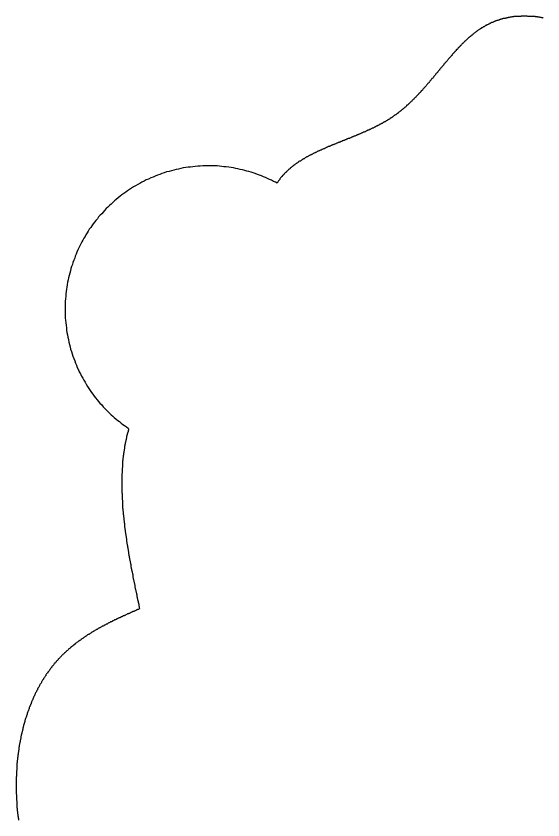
# Model space of a CAD drawing. Header units: millimetres. Extents: x 289 to 9778, y -894 to 6380.
# Drawn here: x 7088.65 to 7107, y 435.43 to 463.44 of the extents above; entities that cross this region are included whole.
import ezdxf

# ---------------------------------------------------------------- set-up
doc = ezdxf.new("R2010")
doc.units = ezdxf.units.MM

msp = doc.modelspace()

# ---------------------------------------------------------------- linework, layer by layer
msp.add_polyline3d([(7107, 463.368, 0), (7106.99, 463.378, 0), (7106.97, 463.378, 0), (7106.96, 463.378, 0), (7106.94, 463.388, 0), (7106.93, 463.388, 0), (7106.91, 463.388, 0), (7106.9, 463.388, 0), (7106.88, 463.398, 0), (7106.87, 463.398, 0), (7106.85, 463.398, 0), (7106.84, 463.398, 0), (7106.82, 463.398, 0), (7106.81, 463.408, 0), (7106.79, 463.408, 0), (7106.77, 463.408, 0), (7106.76, 463.408, 0), (7106.74, 463.408, 0), (7106.73, 463.418, 0), (7106.71, 463.418, 0), (7106.7, 463.418, 0), (7106.68, 463.418, 0), (7106.67, 463.418, 0), (7106.65, 463.418, 0), (7106.64, 463.418, 0), (7106.62, 463.428, 0), (7106.61, 463.428, 0), (7106.59, 463.428, 0), (7106.58, 463.428, 0), (7106.56, 463.428, 0), (7106.55, 463.428, 0), (7106.53, 463.428, 0), (7106.52, 463.428, 0), (7106.5, 463.428, 0), (7106.48, 463.428, 0), (7106.47, 463.428, 0), (7106.45, 463.438, 0), (7106.44, 463.438, 0), (7106.42, 463.438, 0), (7106.41, 463.438, 0), (7106.39, 463.438, 0), (7106.38, 463.438, 0), (7106.36, 463.438, 0), (7106.35, 463.438, 0), (7106.33, 463.438, 0), (7106.32, 463.438, 0), (7106.3, 463.438, 0), (7106.29, 463.438, 0), (7106.27, 463.438, 0), (7106.26, 463.438, 0), (7106.24, 463.438, 0), (7106.23, 463.428, 0), (7106.21, 463.428, 0), (7106.2, 463.428, 0), (7106.18, 463.428, 0), (7106.16, 463.428, 0), (7106.15, 463.428, 0), (7106.13, 463.428, 0), (7106.12, 463.428, 0), (7106.1, 463.428, 0), (7106.09, 463.428, 0), (7106.07, 463.428, 0), (7106.06, 463.418, 0), (7106.04, 463.418, 0), (7106.03, 463.418, 0), (7106.01, 463.418, 0), (7106, 463.418, 0), (7105.98, 463.418, 0), (7105.97, 463.408, 0), (7105.95, 463.408, 0), (7105.94, 463.408, 0), (7105.92, 463.408, 0), (7105.91, 463.408, 0), (7105.89, 463.398, 0), (7105.88, 463.398, 0), (7105.86, 463.398, 0), (7105.85, 463.398, 0), (7105.83, 463.388, 0), (7105.82, 463.388, 0), (7105.8, 463.388, 0), (7105.79, 463.388, 0), (7105.77, 463.378, 0), (7105.76, 463.378, 0), (7105.74, 463.378, 0), (7105.73, 463.368, 0), (7105.71, 463.368, 0), (7105.7, 463.368, 0), (7105.68, 463.358, 0), (7105.67, 463.358, 0), (7105.65, 463.358, 0), (7105.64, 463.348, 0), (7105.62, 463.348, 0), (7105.61, 463.348, 0), (7105.59, 463.338, 0), (7105.58, 463.338, 0), (7105.56, 463.328, 0), (7105.55, 463.328, 0), (7105.53, 463.328, 0), (7105.52, 463.318, 0), (7105.5, 463.318, 0), (7105.49, 463.308, 0), (7105.47, 463.308, 0), (7105.46, 463.298, 0), (7105.45, 463.298, 0), (7105.43, 463.288, 0), (7105.42, 463.288, 0), (7105.4, 463.278, 0), (7105.39, 463.278, 0), (7105.37, 463.268, 0), (7105.36, 463.268, 0), (7105.34, 463.258, 0), (7105.33, 463.258, 0), (7105.31, 463.248, 0), (7105.3, 463.248, 0), (7105.29, 463.238, 0), (7105.27, 463.228, 0), (7105.26, 463.228, 0), (7105.24, 463.218, 0), (7105.23, 463.218, 0), (7105.21, 463.208, 0), (7105.2, 463.198, 0), (7105.18, 463.198, 0), (7105.17, 463.188, 0), (7105.16, 463.178, 0), (7105.14, 463.178, 0), (7105.13, 463.168, 0), (7105.11, 463.158, 0), (7105.1, 463.158, 0), (7105.09, 463.148, 0), (7105.07, 463.138, 0), (7105.06, 463.138, 0), (7105.04, 463.128, 0), (7105.03, 463.118, 0), (7105.02, 463.108, 0), (7105, 463.108, 0), (7104.99, 463.098, 0), (7104.97, 463.088, 0), (7104.96, 463.078, 0), (7104.95, 463.068, 0), (7104.93, 463.068, 0), (7104.92, 463.058, 0), (7104.91, 463.048, 0), (7104.89, 463.038, 0), (7104.88, 463.028, 0), (7104.86, 463.028, 0), (7104.85, 463.018, 0), (7104.84, 463.008, 0), (7104.82, 462.998, 0), (7104.81, 462.988, 0), (7104.8, 462.978, 0), (7104.78, 462.968, 0), (7104.77, 462.958, 0), (7104.76, 462.958, 0), (7104.74, 462.948, 0), (7104.73, 462.938, 0), (7104.72, 462.928, 0), (7104.71, 462.918, 0), (7104.69, 462.908, 0), (7104.68, 462.898, 0), (7104.67, 462.888, 0), (7104.65, 462.878, 0), (7104.64, 462.868, 0), (7104.63, 462.858, 0), (7104.62, 462.848, 0), (7104.6, 462.838, 0), (7104.59, 462.828, 0), (7104.58, 462.818, 0), (7104.56, 462.808, 0), (7104.55, 462.798, 0), (7104.54, 462.788, 0), (7104.53, 462.778, 0), (7104.52, 462.768, 0), (7104.5, 462.758, 0), (7104.49, 462.748, 0), (7104.48, 462.738, 0), (7104.47, 462.728, 0), (7104.45, 462.718, 0), (7104.44, 462.708, 0), (7104.43, 462.698, 0), (7104.42, 462.688, 0), (7104.41, 462.678, 0), (7104.39, 462.668, 0), (7104.38, 462.658, 0), (7104.37, 462.648, 0), (7104.36, 462.628, 0), (7104.35, 462.618, 0), (7104.34, 462.608, 0), (7104.32, 462.598, 0), (7104.31, 462.588, 0), (7104.3, 462.578, 0), (7104.29, 462.568, 0), (7104.28, 462.558, 0), (7104.27, 462.548, 0), (7104.25, 462.538, 0), (7104.24, 462.518, 0), (7104.23, 462.508, 0), (7104.22, 462.498, 0), (7104.21, 462.488, 0), (7104.2, 462.478, 0), (7104.18, 462.468, 0), (7104.17, 462.458, 0), (7104.16, 462.438, 0), (7104.15, 462.428, 0), (7104.14, 462.418, 0), (7104.13, 462.408, 0), (7104.12, 462.398, 0), (7104.11, 462.388, 0), (7104.09, 462.368, 0), (7104.08, 462.358, 0), (7104.07, 462.348, 0), (7104.06, 462.338, 0), (7104.05, 462.328, 0), (7104.04, 462.318, 0), (7104.03, 462.298, 0), (7104.02, 462.288, 0), (7104.01, 462.278, 0), (7103.99, 462.268, 0), (7103.98, 462.258, 0), (7103.97, 462.238, 0), (7103.96, 462.228, 0), (7103.95, 462.218, 0), (7103.94, 462.208, 0), (7103.93, 462.198, 0), (7103.92, 462.178, 0), (7103.91, 462.168, 0), (7103.9, 462.158, 0), (7103.88, 462.148, 0), (7103.87, 462.128, 0), (7103.86, 462.118, 0), (7103.85, 462.108, 0), (7103.84, 462.098, 0), (7103.83, 462.078, 0), (7103.82, 462.068, 0), (7103.81, 462.058, 0), (7103.8, 462.048, 0), (7103.79, 462.028, 0), (7103.78, 462.018, 0), (7103.77, 462.008, 0), (7103.75, 461.998, 0), (7103.74, 461.978, 0), (7103.73, 461.968, 0), (7103.72, 461.958, 0), (7103.71, 461.948, 0), (7103.7, 461.928, 0), (7103.69, 461.918, 0), (7103.68, 461.908, 0), (7103.67, 461.898, 0), (7103.66, 461.878, 0), (7103.65, 461.868, 0), (7103.64, 461.858, 0), (7103.63, 461.848, 0), (7103.61, 461.828, 0), (7103.6, 461.818, 0), (7103.59, 461.808, 0), (7103.58, 461.798, 0), (7103.57, 461.778, 0), (7103.56, 461.768, 0), (7103.55, 461.758, 0), (7103.54, 461.738, 0), (7103.53, 461.728, 0), (7103.52, 461.718, 0), (7103.51, 461.708, 0), (7103.5, 461.688, 0), (7103.49, 461.678, 0), (7103.48, 461.668, 0), (7103.47, 461.648, 0), (7103.45, 461.638, 0), (7103.44, 461.628, 0), (7103.43, 461.618, 0), (7103.42, 461.598, 0), (7103.41, 461.588, 0), (7103.4, 461.578, 0), (7103.39, 461.558, 0), (7103.38, 461.548, 0), (7103.37, 461.538, 0), (7103.36, 461.528, 0), (7103.35, 461.508, 0), (7103.34, 461.498, 0), (7103.33, 461.488, 0), (7103.32, 461.468, 0), (7103.31, 461.458, 0), (7103.29, 461.448, 0), (7103.28, 461.438, 0), (7103.27, 461.418, 0), (7103.26, 461.408, 0), (7103.25, 461.398, 0), (7103.24, 461.378, 0), (7103.23, 461.368, 0), (7103.22, 461.358, 0), (7103.21, 461.348, 0), (7103.2, 461.328, 0), (7103.19, 461.318, 0), (7103.18, 461.308, 0), (7103.17, 461.288, 0), (7103.16, 461.278, 0), (7103.14, 461.268, 0), (7103.13, 461.258, 0), (7103.12, 461.238, 0), (7103.11, 461.228, 0), (7103.1, 461.218, 0), (7103.09, 461.198, 0), (7103.08, 461.188, 0), (7103.07, 461.178, 0), (7103.06, 461.168, 0), (7103.05, 461.148, 0), (7103.04, 461.138, 0), (7103.03, 461.128, 0), (7103.02, 461.108, 0), (7103, 461.098, 0), (7102.99, 461.088, 0), (7102.98, 461.078, 0), (7102.97, 461.058, 0), (7102.96, 461.048, 0), (7102.95, 461.038, 0), (7102.94, 461.028, 0), (7102.93, 461.008, 0), (7102.92, 460.998, 0), (7102.91, 460.988, 0), (7102.89, 460.978, 0), (7102.88, 460.958, 0), (7102.87, 460.948, 0), (7102.86, 460.938, 0), (7102.85, 460.928, 0), (7102.84, 460.908, 0), (7102.83, 460.898, 0), (7102.82, 460.888, 0), (7102.81, 460.878, 0), (7102.8, 460.858, 0), (7102.78, 460.848, 0), (7102.77, 460.838, 0), (7102.76, 460.828, 0), (7102.75, 460.808, 0), (7102.74, 460.798, 0), (7102.73, 460.788, 0), (7102.72, 460.778, 0), (7102.71, 460.768, 0), (7102.69, 460.748, 0), (7102.68, 460.738, 0), (7102.67, 460.728, 0), (7102.66, 460.718, 0), (7102.65, 460.708, 0), (7102.64, 460.688, 0), (7102.63, 460.678, 0), (7102.62, 460.668, 0), (7102.6, 460.658, 0), (7102.59, 460.648, 0), (7102.58, 460.628, 0), (7102.57, 460.618, 0), (7102.56, 460.608, 0), (7102.55, 460.598, 0), (7102.53, 460.588, 0), (7102.52, 460.578, 0), (7102.51, 460.558, 0), (7102.5, 460.548, 0), (7102.49, 460.538, 0), (7102.48, 460.528, 0), (7102.47, 460.518, 0), (7102.45, 460.508, 0), (7102.44, 460.488, 0), (7102.43, 460.478, 0), (7102.42, 460.468, 0), (7102.41, 460.458, 0), (7102.4, 460.448, 0), (7102.38, 460.438, 0), (7102.37, 460.428, 0), (7102.36, 460.418, 0), (7102.35, 460.398, 0), (7102.34, 460.388, 0), (7102.32, 460.378, 0), (7102.31, 460.368, 0), (7102.3, 460.358, 0), (7102.29, 460.348, 0), (7102.28, 460.338, 0), (7102.26, 460.328, 0), (7102.25, 460.318, 0), (7102.24, 460.308, 0), (7102.23, 460.288, 0), (7102.22, 460.278, 0), (7102.2, 460.268, 0), (7102.19, 460.258, 0), (7102.18, 460.248, 0), (7102.17, 460.238, 0), (7102.16, 460.228, 0), (7102.14, 460.218, 0), (7102.13, 460.208, 0), (7102.12, 460.198, 0), (7102.11, 460.188, 0), (7102.1, 460.178, 0), (7102.08, 460.168, 0), (7102.07, 460.158, 0), (7102.06, 460.148, 0), (7102.05, 460.138, 0), (7102.03, 460.128, 0), (7102.02, 460.118, 0), (7102.01, 460.108, 0), (7102, 460.098, 0), (7101.98, 460.088, 0), (7101.97, 460.078, 0), (7101.96, 460.068, 0), (7101.95, 460.058, 0), (7101.93, 460.048, 0), (7101.92, 460.038, 0), (7101.91, 460.028, 0), (7101.9, 460.018, 0), (7101.88, 460.008, 0), (7101.87, 459.998, 0), (7101.86, 459.998, 0), (7101.84, 459.988, 0), (7101.83, 459.978, 0), (7101.82, 459.968, 0), (7101.81, 459.958, 0), (7101.79, 459.948, 0), (7101.78, 459.938, 0), (7101.77, 459.928, 0), (7101.75, 459.918, 0), (7101.74, 459.908, 0), (7101.73, 459.898, 0), (7101.71, 459.898, 0), (7101.7, 459.888, 0), (7101.69, 459.878, 0), (7101.67, 459.868, 0), (7101.66, 459.858, 0), (7101.65, 459.848, 0), (7101.63, 459.838, 0), (7101.62, 459.838, 0), (7101.61, 459.828, 0), (7101.59, 459.818, 0), (7101.58, 459.808, 0), (7101.57, 459.798, 0), (7101.55, 459.788, 0), (7101.54, 459.788, 0), (7101.52, 459.778, 0), (7101.51, 459.768, 0), (7101.5, 459.758, 0), (7101.48, 459.748, 0), (7101.47, 459.738, 0), (7101.45, 459.738, 0), (7101.44, 459.728, 0), (7101.42, 459.718, 0), (7101.41, 459.708, 0), (7101.4, 459.698, 0), (7101.38, 459.698, 0), (7101.37, 459.688, 0), (7101.35, 459.678, 0), (7101.34, 459.668, 0), (7101.32, 459.658, 0), (7101.31, 459.658, 0), (7101.29, 459.648, 0), (7101.28, 459.638, 0), (7101.26, 459.628, 0), (7101.25, 459.628, 0), (7101.24, 459.618, 0), (7101.22, 459.608, 0), (7101.21, 459.598, 0), (7101.19, 459.598, 0), (7101.18, 459.588, 0), (7101.16, 459.578, 0), (7101.15, 459.568, 0), (7101.13, 459.568, 0), (7101.12, 459.558, 0), (7101.1, 459.548, 0), (7101.08, 459.538, 0), (7101.07, 459.538, 0), (7101.05, 459.528, 0), (7101.04, 459.518, 0), (7101.02, 459.508, 0), (7101.01, 459.508, 0), (7100.99, 459.498, 0), (7100.98, 459.488, 0), (7100.96, 459.488, 0), (7100.95, 459.478, 0), (7100.93, 459.468, 0), (7100.92, 459.458, 0), (7100.9, 459.458, 0), (7100.88, 459.448, 0), (7100.87, 459.438, 0), (7100.85, 459.438, 0), (7100.84, 459.428, 0), (7100.82, 459.418, 0), (7100.81, 459.408, 0), (7100.79, 459.408, 0), (7100.77, 459.398, 0), (7100.76, 459.388, 0), (7100.74, 459.388, 0), (7100.73, 459.378, 0), (7100.71, 459.368, 0), (7100.69, 459.368, 0), (7100.68, 459.358, 0), (7100.66, 459.348, 0), (7100.65, 459.348, 0), (7100.63, 459.338, 0), (7100.61, 459.328, 0), (7100.6, 459.318, 0), (7100.58, 459.318, 0), (7100.57, 459.308, 0), (7100.55, 459.298, 0), (7100.53, 459.298, 0), (7100.52, 459.288, 0), (7100.5, 459.278, 0), (7100.49, 459.278, 0), (7100.47, 459.268, 0), (7100.45, 459.258, 0), (7100.44, 459.258, 0), (7100.42, 459.248, 0), (7100.4, 459.238, 0), (7100.39, 459.238, 0), (7100.37, 459.228, 0), (7100.36, 459.218, 0), (7100.34, 459.218, 0), (7100.32, 459.208, 0), (7100.31, 459.198, 0), (7100.29, 459.198, 0), (7100.27, 459.188, 0), (7100.26, 459.178, 0), (7100.24, 459.178, 0), (7100.23, 459.168, 0), (7100.21, 459.168, 0), (7100.19, 459.158, 0), (7100.18, 459.148, 0), (7100.16, 459.148, 0), (7100.14, 459.138, 0), (7100.13, 459.128, 0), (7100.11, 459.128, 0), (7100.09, 459.118, 0), (7100.08, 459.108, 0), (7100.06, 459.108, 0), (7100.05, 459.098, 0), (7100.03, 459.088, 0), (7100.01, 459.088, 0), (7100, 459.078, 0), (7099.98, 459.068, 0), (7099.96, 459.068, 0), (7099.95, 459.058, 0), (7099.93, 459.048, 0), (7099.91, 459.048, 0), (7099.9, 459.038, 0), (7099.88, 459.028, 0), (7099.87, 459.028, 0), (7099.85, 459.018, 0), (7099.83, 459.008, 0), (7099.82, 459.008, 0), (7099.8, 458.998, 0), (7099.78, 458.988, 0), (7099.77, 458.988, 0), (7099.75, 458.978, 0), (7099.73, 458.968, 0), (7099.72, 458.968, 0), (7099.7, 458.958, 0), (7099.69, 458.948, 0), (7099.67, 458.948, 0), (7099.65, 458.938, 0), (7099.64, 458.928, 0), (7099.62, 458.928, 0), (7099.6, 458.918, 0), (7099.59, 458.908, 0), (7099.57, 458.908, 0), (7099.56, 458.898, 0), (7099.54, 458.888, 0), (7099.52, 458.888, 0), (7099.51, 458.878, 0), (7099.49, 458.868, 0), (7099.47, 458.868, 0), (7099.46, 458.858, 0), (7099.44, 458.848, 0), (7099.43, 458.838, 0), (7099.41, 458.838, 0), (7099.39, 458.828, 0), (7099.38, 458.818, 0), (7099.36, 458.818, 0), (7099.35, 458.808, 0), (7099.33, 458.798, 0), (7099.31, 458.788, 0), (7099.3, 458.788, 0), (7099.28, 458.778, 0), (7099.27, 458.768, 0), (7099.25, 458.768, 0), (7099.23, 458.758, 0), (7099.22, 458.748, 0), (7099.2, 458.738, 0), (7099.19, 458.738, 0), (7099.17, 458.728, 0), (7099.15, 458.718, 0), (7099.14, 458.718, 0), (7099.12, 458.708, 0), (7099.11, 458.698, 0), (7099.09, 458.688, 0), (7099.08, 458.688, 0), (7099.06, 458.678, 0), (7099.05, 458.668, 0), (7099.03, 458.658, 0), (7099.01, 458.648, 0), (7099, 458.648, 0), (7098.98, 458.638, 0), (7098.97, 458.628, 0), (7098.95, 458.618, 0), (7098.94, 458.618, 0), (7098.92, 458.608, 0), (7098.91, 458.598, 0), (7098.89, 458.588, 0), (7098.88, 458.578, 0), (7098.86, 458.578, 0), (7098.84, 458.568, 0), (7098.83, 458.558, 0), (7098.81, 458.548, 0), (7098.8, 458.538, 0), (7098.78, 458.528, 0), (7098.77, 458.528, 0), (7098.75, 458.518, 0), (7098.74, 458.508, 0), (7098.72, 458.498, 0), (7098.71, 458.488, 0), (7098.69, 458.478, 0), (7098.68, 458.468, 0), (7098.66, 458.468, 0), (7098.65, 458.458, 0), (7098.64, 458.448, 0), (7098.62, 458.438, 0), (7098.61, 458.428, 0), (7098.59, 458.418, 0), (7098.58, 458.408, 0), (7098.56, 458.398, 0), (7098.55, 458.388, 0), (7098.53, 458.378, 0), (7098.52, 458.378, 0), (7098.5, 458.368, 0), (7098.49, 458.358, 0), (7098.48, 458.348, 0), (7098.46, 458.338, 0), (7098.45, 458.328, 0), (7098.43, 458.318, 0), (7098.42, 458.308, 0), (7098.41, 458.298, 0), (7098.39, 458.288, 0), (7098.38, 458.278, 0), (7098.36, 458.268, 0), (7098.35, 458.258, 0), (7098.34, 458.248, 0), (7098.32, 458.238, 0), (7098.31, 458.228, 0), (7098.3, 458.218, 0), (7098.28, 458.208, 0), (7098.27, 458.198, 0), (7098.25, 458.188, 0), (7098.24, 458.168, 0), (7098.23, 458.158, 0), (7098.21, 458.148, 0), (7098.2, 458.138, 0), (7098.19, 458.128, 0), (7098.18, 458.118, 0), (7098.16, 458.108, 0), (7098.15, 458.098, 0), (7098.14, 458.088, 0), (7098.12, 458.068, 0), (7098.11, 458.058, 0), (7098.1, 458.048, 0), (7098.09, 458.038, 0), (7098.07, 458.028, 0), (7098.06, 458.008, 0), (7098.05, 457.998, 0), (7098.04, 457.988, 0), (7098.02, 457.978, 0), (7098.01, 457.968, 0), (7098, 457.948, 0), (7097.99, 457.938, 0), (7097.98, 457.928, 0), (7097.96, 457.908, 0), (7097.95, 457.898, 0), (7097.94, 457.888, 0), (7097.93, 457.878, 0), (7097.92, 457.858, 0), (7097.91, 457.848, 0), (7097.89, 457.838, 0), (7097.88, 457.818, 0), (7097.87, 457.808, 0), (7097.86, 457.798, 0), (7097.85, 457.778, 0), (7097.84, 457.768, 0), (7097.83, 457.748, 0), (7097.82, 457.738, 0), (7097.81, 457.718, 0), (7097.8, 457.708, 0), (7097.79, 457.698, 0), (7097.78, 457.678, 0), (7097.77, 457.668, 0), (7097.76, 457.648, 0), (7097.75, 457.638, 0), (7097.74, 457.618, 0), (7097.68, 457.648, 0), (7097.61, 457.678, 0), (7097.55, 457.718, 0), (7097.48, 457.748, 0), (7097.41, 457.778, 0), (7097.34, 457.808, 0), (7097.27, 457.838, 0), (7097.2, 457.868, 0), (7097.13, 457.898, 0), (7097.06, 457.918, 0), (7096.98, 457.948, 0), (7096.91, 457.978, 0), (7096.84, 457.998, 0), (7096.76, 458.018, 0), (7096.68, 458.038, 0), (7096.61, 458.058, 0), (7096.53, 458.078, 0), (7096.45, 458.098, 0), (7096.37, 458.118, 0), (7096.3, 458.128, 0), (7096.22, 458.148, 0), (7096.14, 458.158, 0), (7096.06, 458.168, 0), (7095.97, 458.188, 0), (7095.89, 458.188, 0), (7095.81, 458.198, 0), (7095.73, 458.208, 0), (7095.65, 458.218, 0), (7095.56, 458.218, 0), (7095.48, 458.218, 0), (7095.4, 458.218, 0), (7095.31, 458.218, 0), (7095.23, 458.218, 0), (7095.15, 458.218, 0), (7095.06, 458.208, 0), (7094.98, 458.208, 0), (7094.89, 458.198, 0), (7094.81, 458.188, 0), (7094.72, 458.178, 0), (7094.64, 458.168, 0), (7094.56, 458.158, 0), (7094.47, 458.148, 0), (7094.39, 458.128, 0), (7094.31, 458.108, 0), (7094.22, 458.088, 0), (7094.14, 458.068, 0), (7094.06, 458.048, 0), (7093.98, 458.028, 0), (7093.89, 458.008, 0), (7093.81, 457.978, 0), (7093.73, 457.948, 0), (7093.65, 457.918, 0), (7093.57, 457.898, 0), (7093.49, 457.858, 0), (7093.42, 457.828, 0), (7093.34, 457.798, 0), (7093.26, 457.758, 0), (7093.18, 457.728, 0), (7093.11, 457.688, 0), (7093.03, 457.648, 0), (7092.96, 457.608, 0), (7092.89, 457.568, 0), (7092.81, 457.528, 0), (7092.74, 457.488, 0), (7092.67, 457.438, 0), (7092.6, 457.398, 0), (7092.53, 457.348, 0), (7092.47, 457.298, 0), (7092.4, 457.258, 0), (7092.33, 457.208, 0), (7092.27, 457.158, 0), (7092.2, 457.108, 0), (7092.14, 457.048, 0), (7092.08, 456.998, 0), (7092.02, 456.948, 0), (7091.96, 456.888, 0), (7091.9, 456.838, 0), (7091.84, 456.778, 0), (7091.79, 456.728, 0), (7091.73, 456.668, 0), (7091.68, 456.608, 0), (7091.63, 456.548, 0), (7091.58, 456.498, 0), (7091.52, 456.438, 0), (7091.48, 456.378, 0), (7091.43, 456.318, 0), (7091.38, 456.258, 0), (7091.33, 456.198, 0), (7091.29, 456.128, 0), (7091.25, 456.068, 0), (7091.2, 456.008, 0), (7091.16, 455.948, 0), (7091.12, 455.888, 0), (7091.08, 455.818, 0), (7091.05, 455.758, 0), (7091.01, 455.698, 0), (7090.97, 455.628, 0), (7090.94, 455.568, 0), (7090.9, 455.498, 0), (7090.87, 455.428, 0), (7090.84, 455.358, 0), (7090.8, 455.288, 0), (7090.77, 455.218, 0), (7090.74, 455.148, 0), (7090.71, 455.078, 0), (7090.69, 455.008, 0), (7090.66, 454.938, 0), (7090.63, 454.858, 0), (7090.61, 454.788, 0), (7090.58, 454.708, 0), (7090.56, 454.638, 0), (7090.54, 454.558, 0), (7090.52, 454.478, 0), (7090.5, 454.398, 0), (7090.48, 454.318, 0), (7090.46, 454.248, 0), (7090.44, 454.168, 0), (7090.43, 454.078, 0), (7090.42, 453.998, 0), (7090.4, 453.918, 0), (7090.39, 453.838, 0), (7090.38, 453.758, 0), (7090.38, 453.678, 0), (7090.37, 453.588, 0), (7090.36, 453.508, 0), (7090.36, 453.428, 0), (7090.36, 453.338, 0), (7090.36, 453.258, 0), (7090.36, 453.168, 0), (7090.36, 453.088, 0), (7090.36, 453.008, 0), (7090.36, 452.918, 0), (7090.37, 452.838, 0), (7090.38, 452.748, 0), (7090.39, 452.668, 0), (7090.4, 452.578, 0), (7090.41, 452.498, 0), (7090.42, 452.418, 0), (7090.44, 452.328, 0), (7090.45, 452.248, 0), (7090.47, 452.168, 0), (7090.49, 452.078, 0), (7090.51, 451.998, 0), (7090.53, 451.918, 0), (7090.55, 451.838, 0), (7090.58, 451.748, 0), (7090.6, 451.668, 0), (7090.63, 451.588, 0), (7090.66, 451.508, 0), (7090.69, 451.428, 0), (7090.72, 451.348, 0), (7090.75, 451.278, 0), (7090.78, 451.198, 0), (7090.82, 451.118, 0), (7090.85, 451.048, 0), (7090.89, 450.968, 0), (7090.93, 450.898, 0), (7090.97, 450.818, 0), (7091.01, 450.748, 0), (7091.05, 450.678, 0), (7091.09, 450.608, 0), (7091.14, 450.538, 0), (7091.18, 450.468, 0), (7091.23, 450.398, 0), (7091.28, 450.328, 0), (7091.32, 450.268, 0), (7091.37, 450.198, 0), (7091.42, 450.138, 0), (7091.47, 450.068, 0), (7091.52, 450.008, 0), (7091.57, 449.948, 0), (7091.63, 449.888, 0), (7091.68, 449.828, 0), (7091.74, 449.768, 0), (7091.79, 449.718, 0), (7091.85, 449.658, 0), (7091.9, 449.608, 0), (7091.96, 449.548, 0), (7092.02, 449.498, 0), (7092.07, 449.448, 0), (7092.13, 449.398, 0), (7092.19, 449.348, 0), (7092.25, 449.308, 0), (7092.31, 449.258, 0), (7092.37, 449.208, 0), (7092.43, 449.168, 0), (7092.49, 449.128, 0), (7092.55, 449.078, 0), (7092.57, 449.058, 0), (7092.57, 449.038, 0), (7092.56, 449.028, 0), (7092.56, 449.008, 0), (7092.55, 448.998, 0), (7092.55, 448.978, 0), (7092.55, 448.958, 0), (7092.54, 448.948, 0), (7092.54, 448.928, 0), (7092.53, 448.918, 0), (7092.53, 448.898, 0), (7092.52, 448.888, 0), (7092.52, 448.868, 0), (7092.52, 448.848, 0), (7092.51, 448.838, 0), (7092.51, 448.818, 0), (7092.5, 448.808, 0), (7092.5, 448.788, 0), (7092.5, 448.768, 0), (7092.49, 448.758, 0), (7092.49, 448.738, 0), (7092.49, 448.728, 0), (7092.48, 448.708, 0), (7092.48, 448.688, 0), (7092.48, 448.678, 0), (7092.47, 448.658, 0), (7092.47, 448.648, 0), (7092.47, 448.628, 0), (7092.46, 448.608, 0), (7092.46, 448.598, 0), (7092.46, 448.578, 0), (7092.45, 448.568, 0), (7092.45, 448.548, 0), (7092.45, 448.528, 0), (7092.44, 448.518, 0), (7092.44, 448.498, 0), (7092.44, 448.488, 0), (7092.44, 448.468, 0), (7092.43, 448.448, 0), (7092.43, 448.438, 0), (7092.43, 448.418, 0), (7092.42, 448.398, 0), (7092.42, 448.388, 0), (7092.42, 448.368, 0), (7092.42, 448.358, 0), (7092.41, 448.338, 0), (7092.41, 448.318, 0), (7092.41, 448.308, 0), (7092.41, 448.288, 0), (7092.4, 448.268, 0), (7092.4, 448.258, 0), (7092.4, 448.238, 0), (7092.4, 448.218, 0), (7092.39, 448.208, 0), (7092.39, 448.188, 0), (7092.39, 448.168, 0), (7092.39, 448.158, 0), (7092.39, 448.138, 0), (7092.38, 448.128, 0), (7092.38, 448.108, 0), (7092.38, 448.088, 0), (7092.38, 448.078, 0), (7092.38, 448.058, 0), (7092.37, 448.038, 0), (7092.37, 448.028, 0), (7092.37, 448.008, 0), (7092.37, 447.988, 0), (7092.37, 447.978, 0), (7092.37, 447.958, 0), (7092.36, 447.938, 0), (7092.36, 447.928, 0), (7092.36, 447.908, 0), (7092.36, 447.888, 0), (7092.36, 447.878, 0), (7092.36, 447.858, 0), (7092.36, 447.838, 0), (7092.35, 447.828, 0), (7092.35, 447.808, 0), (7092.35, 447.788, 0), (7092.35, 447.778, 0), (7092.35, 447.758, 0), (7092.35, 447.738, 0), (7092.35, 447.728, 0), (7092.35, 447.708, 0), (7092.34, 447.688, 0), (7092.34, 447.678, 0), (7092.34, 447.658, 0), (7092.34, 447.638, 0), (7092.34, 447.628, 0), (7092.34, 447.608, 0), (7092.34, 447.588, 0), (7092.34, 447.578, 0), (7092.34, 447.558, 0), (7092.34, 447.538, 0), (7092.34, 447.518, 0), (7092.34, 447.508, 0), (7092.33, 447.488, 0), (7092.33, 447.468, 0), (7092.33, 447.458, 0), (7092.33, 447.438, 0), (7092.33, 447.418, 0), (7092.33, 447.408, 0), (7092.33, 447.388, 0), (7092.33, 447.368, 0), (7092.33, 447.358, 0), (7092.33, 447.338, 0), (7092.33, 447.318, 0), (7092.33, 447.298, 0), (7092.33, 447.288, 0), (7092.33, 447.268, 0), (7092.33, 447.248, 0), (7092.33, 447.238, 0), (7092.33, 447.218, 0), (7092.33, 447.198, 0), (7092.33, 447.188, 0), (7092.33, 447.168, 0), (7092.33, 447.148, 0), (7092.33, 447.128, 0), (7092.33, 447.118, 0), (7092.33, 447.098, 0), (7092.33, 447.078, 0), (7092.33, 447.068, 0), (7092.33, 447.048, 0), (7092.33, 447.028, 0), (7092.33, 447.008, 0), (7092.33, 446.998, 0), (7092.33, 446.978, 0), (7092.33, 446.958, 0), (7092.33, 446.938, 0), (7092.33, 446.928, 0), (7092.33, 446.908, 0), (7092.33, 446.888, 0), (7092.33, 446.878, 0), (7092.33, 446.858, 0), (7092.33, 446.838, 0), (7092.33, 446.818, 0), (7092.34, 446.808, 0), (7092.34, 446.788, 0), (7092.34, 446.768, 0), (7092.34, 446.748, 0), (7092.34, 446.738, 0), (7092.34, 446.718, 0), (7092.34, 446.698, 0), (7092.34, 446.688, 0), (7092.34, 446.668, 0), (7092.34, 446.648, 0), (7092.34, 446.628, 0), (7092.34, 446.618, 0), (7092.34, 446.598, 0), (7092.35, 446.578, 0), (7092.35, 446.558, 0), (7092.35, 446.548, 0), (7092.35, 446.528, 0), (7092.35, 446.508, 0), (7092.35, 446.488, 0), (7092.35, 446.478, 0), (7092.35, 446.458, 0), (7092.35, 446.438, 0), (7092.36, 446.418, 0), (7092.36, 446.408, 0), (7092.36, 446.388, 0), (7092.36, 446.368, 0), (7092.36, 446.348, 0), (7092.36, 446.338, 0), (7092.36, 446.318, 0), (7092.36, 446.298, 0), (7092.37, 446.278, 0), (7092.37, 446.268, 0), (7092.37, 446.248, 0), (7092.37, 446.228, 0), (7092.37, 446.208, 0), (7092.37, 446.198, 0), (7092.38, 446.178, 0), (7092.38, 446.158, 0), (7092.38, 446.138, 0), (7092.38, 446.128, 0), (7092.38, 446.108, 0), (7092.38, 446.088, 0), (7092.38, 446.068, 0), (7092.39, 446.058, 0), (7092.39, 446.038, 0), (7092.39, 446.018, 0), (7092.39, 445.998, 0), (7092.39, 445.988, 0), (7092.4, 445.968, 0), (7092.4, 445.948, 0), (7092.4, 445.928, 0), (7092.4, 445.908, 0), (7092.4, 445.898, 0), (7092.4, 445.878, 0), (7092.41, 445.858, 0), (7092.41, 445.838, 0), (7092.41, 445.828, 0), (7092.41, 445.808, 0), (7092.41, 445.788, 0), (7092.42, 445.768, 0), (7092.42, 445.758, 0), (7092.42, 445.738, 0), (7092.42, 445.718, 0), (7092.43, 445.698, 0), (7092.43, 445.678, 0), (7092.43, 445.668, 0), (7092.43, 445.648, 0), (7092.43, 445.628, 0), (7092.44, 445.608, 0), (7092.44, 445.598, 0), (7092.44, 445.578, 0), (7092.44, 445.558, 0), (7092.45, 445.538, 0), (7092.45, 445.518, 0), (7092.45, 445.508, 0), (7092.45, 445.488, 0), (7092.45, 445.468, 0), (7092.46, 445.448, 0), (7092.46, 445.438, 0), (7092.46, 445.418, 0), (7092.46, 445.398, 0), (7092.47, 445.378, 0), (7092.47, 445.358, 0), (7092.47, 445.348, 0), (7092.47, 445.328, 0), (7092.48, 445.308, 0), (7092.48, 445.288, 0), (7092.48, 445.268, 0), (7092.48, 445.258, 0), (7092.49, 445.238, 0), (7092.49, 445.218, 0), (7092.49, 445.198, 0), (7092.49, 445.188, 0), (7092.5, 445.168, 0), (7092.5, 445.148, 0), (7092.5, 445.128, 0), (7092.51, 445.108, 0), (7092.51, 445.098, 0), (7092.51, 445.078, 0), (7092.51, 445.058, 0), (7092.52, 445.038, 0), (7092.52, 445.018, 0), (7092.52, 445.008, 0), (7092.53, 444.988, 0), (7092.53, 444.968, 0), (7092.53, 444.948, 0), (7092.53, 444.928, 0), (7092.54, 444.918, 0), (7092.54, 444.898, 0), (7092.54, 444.878, 0), (7092.55, 444.858, 0), (7092.55, 444.838, 0), (7092.55, 444.828, 0), (7092.55, 444.808, 0), (7092.56, 444.788, 0), (7092.56, 444.768, 0), (7092.56, 444.748, 0), (7092.57, 444.738, 0), (7092.57, 444.718, 0), (7092.57, 444.698, 0), (7092.58, 444.678, 0), (7092.58, 444.658, 0), (7092.58, 444.648, 0), (7092.59, 444.628, 0), (7092.59, 444.608, 0), (7092.59, 444.588, 0), (7092.59, 444.568, 0), (7092.6, 444.558, 0), (7092.6, 444.538, 0), (7092.6, 444.518, 0), (7092.61, 444.498, 0), (7092.61, 444.478, 0), (7092.61, 444.468, 0), (7092.62, 444.448, 0), (7092.62, 444.428, 0), (7092.62, 444.408, 0), (7092.63, 444.388, 0), (7092.63, 444.378, 0), (7092.63, 444.358, 0), (7092.64, 444.338, 0), (7092.64, 444.318, 0), (7092.64, 444.298, 0), (7092.65, 444.278, 0), (7092.65, 444.268, 0), (7092.65, 444.248, 0), (7092.66, 444.228, 0), (7092.66, 444.208, 0), (7092.66, 444.188, 0), (7092.67, 444.178, 0), (7092.67, 444.158, 0), (7092.67, 444.138, 0), (7092.68, 444.118, 0), (7092.68, 444.098, 0), (7092.69, 444.088, 0), (7092.69, 444.068, 0), (7092.69, 444.048, 0), (7092.7, 444.028, 0), (7092.7, 444.008, 0), (7092.7, 443.988, 0), (7092.71, 443.978, 0), (7092.71, 443.958, 0), (7092.71, 443.938, 0), (7092.72, 443.918, 0), (7092.72, 443.898, 0), (7092.72, 443.888, 0), (7092.73, 443.868, 0), (7092.73, 443.848, 0), (7092.73, 443.828, 0), (7092.74, 443.808, 0), (7092.74, 443.798, 0), (7092.75, 443.778, 0), (7092.75, 443.758, 0), (7092.75, 443.738, 0), (7092.76, 443.718, 0), (7092.76, 443.698, 0), (7092.76, 443.688, 0), (7092.77, 443.668, 0), (7092.77, 443.648, 0), (7092.78, 443.628, 0), (7092.78, 443.608, 0), (7092.78, 443.598, 0), (7092.79, 443.578, 0), (7092.79, 443.558, 0), (7092.79, 443.538, 0), (7092.8, 443.518, 0), (7092.8, 443.498, 0), (7092.8, 443.488, 0), (7092.81, 443.468, 0), (7092.81, 443.448, 0), (7092.82, 443.428, 0), (7092.82, 443.408, 0), (7092.82, 443.398, 0), (7092.83, 443.378, 0), (7092.83, 443.358, 0), (7092.84, 443.338, 0), (7092.84, 443.318, 0), (7092.84, 443.298, 0), (7092.85, 443.288, 0), (7092.85, 443.268, 0), (7092.85, 443.248, 0), (7092.86, 443.228, 0), (7092.86, 443.208, 0), (7092.87, 443.198, 0), (7092.87, 443.178, 0), (7092.87, 443.158, 0), (7092.88, 443.138, 0), (7092.88, 443.118, 0), (7092.88, 443.098, 0), (7092.89, 443.088, 0), (7092.89, 443.068, 0), (7092.9, 443.048, 0), (7092.9, 443.028, 0), (7092.9, 443.008, 0), (7092.91, 442.998, 0), (7092.91, 442.978, 0), (7092.92, 442.958, 0), (7092.92, 442.938, 0), (7092.92, 442.918, 0), (7092.93, 442.898, 0), (7092.93, 442.888, 0), (7092.94, 442.868, 0), (7092.94, 442.848, 0), (7092.94, 442.828, 0), (7092.95, 442.808, 0), (7092.95, 442.798, 0), (7092.94, 442.778, 0), (7092.93, 442.778, 0), (7092.91, 442.768, 0), (7092.9, 442.758, 0), (7092.88, 442.758, 0), (7092.86, 442.748, 0), (7092.85, 442.738, 0), (7092.83, 442.738, 0), (7092.82, 442.728, 0), (7092.8, 442.718, 0), (7092.79, 442.718, 0), (7092.77, 442.708, 0), (7092.75, 442.698, 0), (7092.74, 442.698, 0), (7092.72, 442.688, 0), (7092.71, 442.678, 0), (7092.69, 442.678, 0), (7092.68, 442.668, 0), (7092.66, 442.658, 0), (7092.64, 442.658, 0), (7092.63, 442.648, 0), (7092.61, 442.638, 0), (7092.6, 442.628, 0), (7092.58, 442.628, 0), (7092.57, 442.618, 0), (7092.55, 442.608, 0), (7092.53, 442.608, 0), (7092.52, 442.598, 0), (7092.5, 442.588, 0), (7092.49, 442.588, 0), (7092.47, 442.578, 0), (7092.46, 442.568, 0), (7092.44, 442.558, 0), (7092.42, 442.558, 0), (7092.41, 442.548, 0), (7092.39, 442.538, 0), (7092.38, 442.538, 0), (7092.36, 442.528, 0), (7092.35, 442.518, 0), (7092.33, 442.508, 0), (7092.31, 442.508, 0), (7092.3, 442.498, 0), (7092.28, 442.488, 0), (7092.27, 442.478, 0), (7092.25, 442.478, 0), (7092.24, 442.468, 0), (7092.22, 442.458, 0), (7092.2, 442.458, 0), (7092.19, 442.448, 0), (7092.17, 442.438, 0), (7092.16, 442.428, 0), (7092.14, 442.428, 0), (7092.13, 442.418, 0), (7092.11, 442.408, 0), (7092.1, 442.398, 0), (7092.08, 442.398, 0), (7092.06, 442.388, 0), (7092.05, 442.378, 0), (7092.03, 442.368, 0), (7092.02, 442.368, 0), (7092, 442.358, 0), (7091.99, 442.348, 0), (7091.97, 442.338, 0), (7091.96, 442.328, 0), (7091.94, 442.328, 0), (7091.93, 442.318, 0), (7091.91, 442.308, 0), (7091.89, 442.298, 0), (7091.88, 442.298, 0), (7091.86, 442.288, 0), (7091.85, 442.278, 0), (7091.83, 442.268, 0), (7091.82, 442.258, 0), (7091.8, 442.258, 0), (7091.79, 442.248, 0), (7091.77, 442.238, 0), (7091.76, 442.228, 0), (7091.74, 442.218, 0), (7091.73, 442.218, 0), (7091.71, 442.208, 0), (7091.7, 442.198, 0), (7091.68, 442.188, 0), (7091.66, 442.178, 0), (7091.65, 442.178, 0), (7091.63, 442.168, 0), (7091.62, 442.158, 0), (7091.6, 442.148, 0), (7091.59, 442.138, 0), (7091.57, 442.128, 0), (7091.56, 442.128, 0), (7091.54, 442.118, 0), (7091.53, 442.108, 0), (7091.51, 442.098, 0), (7091.5, 442.088, 0), (7091.48, 442.078, 0), (7091.47, 442.068, 0), (7091.45, 442.068, 0), (7091.44, 442.058, 0), (7091.42, 442.048, 0), (7091.41, 442.038, 0), (7091.39, 442.028, 0), (7091.38, 442.018, 0), (7091.36, 442.008, 0), (7091.35, 441.998, 0), (7091.33, 441.998, 0), (7091.32, 441.988, 0), (7091.3, 441.978, 0), (7091.29, 441.968, 0), (7091.28, 441.958, 0), (7091.26, 441.948, 0), (7091.25, 441.938, 0), (7091.23, 441.928, 0), (7091.22, 441.918, 0), (7091.2, 441.908, 0), (7091.19, 441.898, 0), (7091.17, 441.898, 0), (7091.16, 441.888, 0), (7091.14, 441.878, 0), (7091.13, 441.868, 0), (7091.11, 441.858, 0), (7091.1, 441.848, 0), (7091.09, 441.838, 0), (7091.07, 441.828, 0), (7091.06, 441.818, 0), (7091.04, 441.808, 0), (7091.03, 441.798, 0), (7091.01, 441.788, 0), (7091, 441.778, 0), (7090.98, 441.768, 0), (7090.97, 441.758, 0), (7090.96, 441.748, 0), (7090.94, 441.738, 0), (7090.93, 441.728, 0), (7090.91, 441.718, 0), (7090.9, 441.708, 0), (7090.89, 441.698, 0), (7090.87, 441.688, 0), (7090.86, 441.678, 0), (7090.84, 441.668, 0), (7090.83, 441.658, 0), (7090.81, 441.648, 0), (7090.8, 441.638, 0), (7090.79, 441.628, 0), (7090.77, 441.618, 0), (7090.76, 441.608, 0), (7090.75, 441.598, 0), (7090.73, 441.588, 0), (7090.72, 441.578, 0), (7090.7, 441.568, 0), (7090.69, 441.548, 0), (7090.68, 441.538, 0), (7090.66, 441.528, 0), (7090.65, 441.518, 0), (7090.64, 441.508, 0), (7090.62, 441.498, 0), (7090.61, 441.488, 0), (7090.59, 441.478, 0), (7090.58, 441.468, 0), (7090.57, 441.458, 0), (7090.55, 441.438, 0), (7090.54, 441.428, 0), (7090.53, 441.418, 0), (7090.51, 441.408, 0), (7090.5, 441.398, 0), (7090.49, 441.388, 0), (7090.47, 441.378, 0), (7090.46, 441.358, 0), (7090.45, 441.348, 0), (7090.44, 441.338, 0), (7090.42, 441.328, 0), (7090.41, 441.318, 0), (7090.4, 441.308, 0), (7090.38, 441.288, 0), (7090.37, 441.278, 0), (7090.36, 441.268, 0), (7090.35, 441.258, 0), (7090.33, 441.248, 0), (7090.32, 441.228, 0), (7090.31, 441.218, 0), (7090.29, 441.208, 0), (7090.28, 441.198, 0), (7090.27, 441.178, 0), (7090.26, 441.168, 0), (7090.24, 441.158, 0), (7090.23, 441.148, 0), (7090.22, 441.128, 0), (7090.21, 441.118, 0), (7090.19, 441.108, 0), (7090.18, 441.098, 0), (7090.17, 441.078, 0), (7090.16, 441.068, 0), (7090.15, 441.058, 0), (7090.13, 441.048, 0), (7090.12, 441.028, 0), (7090.11, 441.018, 0), (7090.1, 441.008, 0), (7090.09, 440.988, 0), (7090.07, 440.978, 0), (7090.06, 440.968, 0), (7090.05, 440.948, 0), (7090.04, 440.938, 0), (7090.03, 440.928, 0), (7090.02, 440.908, 0), (7090, 440.898, 0), (7089.99, 440.888, 0), (7089.98, 440.868, 0), (7089.97, 440.858, 0), (7089.96, 440.848, 0), (7089.95, 440.828, 0), (7089.94, 440.818, 0), (7089.93, 440.798, 0), (7089.91, 440.788, 0), (7089.9, 440.778, 0), (7089.89, 440.758, 0), (7089.88, 440.748, 0), (7089.87, 440.728, 0), (7089.86, 440.718, 0), (7089.85, 440.708, 0), (7089.84, 440.688, 0), (7089.83, 440.678, 0), (7089.82, 440.658, 0), (7089.81, 440.648, 0), (7089.8, 440.628, 0), (7089.79, 440.618, 0), (7089.78, 440.608, 0), (7089.77, 440.588, 0), (7089.76, 440.578, 0), (7089.75, 440.558, 0), (7089.73, 440.548, 0), (7089.72, 440.528, 0), (7089.71, 440.518, 0), (7089.7, 440.498, 0), (7089.69, 440.488, 0), (7089.68, 440.468, 0), (7089.68, 440.458, 0), (7089.67, 440.448, 0), (7089.66, 440.428, 0), (7089.65, 440.418, 0), (7089.64, 440.398, 0), (7089.63, 440.388, 0), (7089.62, 440.368, 0), (7089.61, 440.358, 0), (7089.6, 440.338, 0), (7089.59, 440.328, 0), (7089.58, 440.308, 0), (7089.57, 440.298, 0), (7089.56, 440.278, 0), (7089.55, 440.258, 0), (7089.54, 440.248, 0), (7089.53, 440.228, 0), (7089.53, 440.218, 0), (7089.52, 440.198, 0), (7089.51, 440.188, 0), (7089.5, 440.168, 0), (7089.49, 440.158, 0), (7089.48, 440.138, 0), (7089.47, 440.128, 0), (7089.46, 440.108, 0), (7089.45, 440.098, 0), (7089.45, 440.078, 0), (7089.44, 440.058, 0), (7089.43, 440.048, 0), (7089.42, 440.028, 0), (7089.41, 440.018, 0), (7089.4, 439.998, 0), (7089.4, 439.988, 0), (7089.39, 439.968, 0), (7089.38, 439.948, 0), (7089.37, 439.938, 0), (7089.36, 439.918, 0), (7089.36, 439.908, 0), (7089.35, 439.888, 0), (7089.34, 439.868, 0), (7089.33, 439.858, 0), (7089.32, 439.838, 0), (7089.32, 439.828, 0), (7089.31, 439.808, 0), (7089.3, 439.788, 0), (7089.29, 439.778, 0), (7089.29, 439.758, 0), (7089.28, 439.748, 0), (7089.27, 439.728, 0), (7089.26, 439.708, 0), (7089.26, 439.698, 0), (7089.25, 439.678, 0), (7089.24, 439.658, 0), (7089.23, 439.648, 0), (7089.23, 439.628, 0), (7089.22, 439.608, 0), (7089.21, 439.598, 0), (7089.21, 439.578, 0), (7089.2, 439.568, 0), (7089.19, 439.548, 0), (7089.19, 439.528, 0), (7089.18, 439.518, 0), (7089.17, 439.498, 0), (7089.17, 439.478, 0), (7089.16, 439.468, 0), (7089.15, 439.448, 0), (7089.15, 439.428, 0), (7089.14, 439.418, 0), (7089.13, 439.398, 0), (7089.13, 439.378, 0), (7089.12, 439.368, 0), (7089.11, 439.348, 0), (7089.11, 439.328, 0), (7089.1, 439.308, 0), (7089.09, 439.298, 0), (7089.09, 439.278, 0), (7089.08, 439.258, 0), (7089.08, 439.248, 0), (7089.07, 439.228, 0), (7089.06, 439.208, 0), (7089.06, 439.198, 0), (7089.05, 439.178, 0), (7089.05, 439.158, 0), (7089.04, 439.148, 0), (7089.03, 439.128, 0), (7089.03, 439.108, 0), (7089.02, 439.088, 0), (7089.02, 439.078, 0), (7089.01, 439.058, 0), (7089.01, 439.038, 0), (7089, 439.028, 0), (7089, 439.008, 0), (7088.99, 438.988, 0), (7088.98, 438.968, 0), (7088.98, 438.958, 0), (7088.97, 438.938, 0), (7088.97, 438.918, 0), (7088.96, 438.898, 0), (7088.96, 438.888, 0), (7088.95, 438.868, 0), (7088.95, 438.848, 0), (7088.94, 438.838, 0), (7088.94, 438.818, 0), (7088.93, 438.798, 0), (7088.93, 438.778, 0), (7088.92, 438.768, 0), (7088.92, 438.748, 0), (7088.91, 438.728, 0), (7088.91, 438.708, 0), (7088.91, 438.698, 0), (7088.9, 438.678, 0), (7088.9, 438.658, 0), (7088.89, 438.638, 0), (7088.89, 438.628, 0), (7088.88, 438.608, 0), (7088.88, 438.588, 0), (7088.87, 438.568, 0), (7088.87, 438.548, 0), (7088.87, 438.538, 0), (7088.86, 438.518, 0), (7088.86, 438.498, 0), (7088.85, 438.478, 0), (7088.85, 438.468, 0), (7088.85, 438.448, 0), (7088.84, 438.428, 0), (7088.84, 438.408, 0), (7088.83, 438.398, 0), (7088.83, 438.378, 0), (7088.83, 438.358, 0), (7088.82, 438.338, 0), (7088.82, 438.318, 0), (7088.81, 438.308, 0), (7088.81, 438.288, 0), (7088.81, 438.268, 0), (7088.8, 438.248, 0), (7088.8, 438.238, 0), (7088.8, 438.218, 0), (7088.79, 438.198, 0), (7088.79, 438.178, 0), (7088.79, 438.158, 0), (7088.78, 438.148, 0), (7088.78, 438.128, 0), (7088.78, 438.108, 0), (7088.77, 438.088, 0), (7088.77, 438.068, 0), (7088.77, 438.058, 0), (7088.76, 438.038, 0), (7088.76, 438.018, 0), (7088.76, 437.998, 0), (7088.76, 437.978, 0), (7088.75, 437.968, 0), (7088.75, 437.948, 0), (7088.75, 437.928, 0), (7088.74, 437.908, 0), (7088.74, 437.888, 0), (7088.74, 437.878, 0), (7088.74, 437.858, 0), (7088.73, 437.838, 0), (7088.73, 437.818, 0), (7088.73, 437.798, 0), (7088.73, 437.788, 0), (7088.72, 437.768, 0), (7088.72, 437.748, 0), (7088.72, 437.728, 0), (7088.72, 437.708, 0), (7088.71, 437.698, 0), (7088.71, 437.678, 0), (7088.71, 437.658, 0), (7088.71, 437.638, 0), (7088.71, 437.618, 0), (7088.7, 437.608, 0), (7088.7, 437.588, 0), (7088.7, 437.568, 0), (7088.7, 437.548, 0), (7088.7, 437.528, 0), (7088.69, 437.508, 0), (7088.69, 437.498, 0), (7088.69, 437.478, 0), (7088.69, 437.458, 0), (7088.69, 437.438, 0), (7088.69, 437.418, 0), (7088.68, 437.408, 0), (7088.68, 437.388, 0), (7088.68, 437.368, 0), (7088.68, 437.348, 0), (7088.68, 437.328, 0), (7088.68, 437.318, 0), (7088.67, 437.298, 0), (7088.67, 437.278, 0), (7088.67, 437.258, 0), (7088.67, 437.238, 0), (7088.67, 437.218, 0), (7088.67, 437.208, 0), (7088.67, 437.188, 0), (7088.67, 437.168, 0), (7088.66, 437.148, 0), (7088.66, 437.128, 0), (7088.66, 437.118, 0), (7088.66, 437.098, 0), (7088.66, 437.078, 0), (7088.66, 437.058, 0), (7088.66, 437.038, 0), (7088.66, 437.018, 0), (7088.66, 437.008, 0), (7088.66, 436.988, 0), (7088.66, 436.968, 0), (7088.66, 436.948, 0), (7088.65, 436.928, 0), (7088.65, 436.918, 0), (7088.65, 436.898, 0), (7088.65, 436.878, 0), (7088.65, 436.858, 0), (7088.65, 436.838, 0), (7088.65, 436.818, 0), (7088.65, 436.808, 0), (7088.65, 436.788, 0), (7088.65, 436.768, 0), (7088.65, 436.748, 0), (7088.65, 436.728, 0), (7088.65, 436.718, 0), (7088.65, 436.698, 0), (7088.65, 436.678, 0), (7088.65, 436.658, 0), (7088.65, 436.638, 0), (7088.65, 436.628, 0), (7088.65, 436.608, 0), (7088.65, 436.588, 0), (7088.65, 436.568, 0), (7088.65, 436.548, 0), (7088.65, 436.528, 0), (7088.65, 436.518, 0), (7088.65, 436.498, 0), (7088.65, 436.478, 0), (7088.65, 436.458, 0), (7088.65, 436.438, 0), (7088.65, 436.428, 0), (7088.65, 436.408, 0), (7088.65, 436.388, 0), (7088.65, 436.368, 0), (7088.65, 436.348, 0), (7088.65, 436.338, 0), (7088.66, 436.318, 0), (7088.66, 436.298, 0), (7088.66, 436.278, 0), (7088.66, 436.258, 0), (7088.66, 436.248, 0), (7088.66, 436.228, 0), (7088.66, 436.208, 0), (7088.66, 436.188, 0), (7088.66, 436.168, 0), (7088.66, 436.158, 0), (7088.66, 436.138, 0), (7088.66, 436.118, 0), (7088.67, 436.098, 0), (7088.67, 436.088, 0), (7088.67, 436.068, 0), (7088.67, 436.048, 0), (7088.67, 436.028, 0), (7088.67, 436.008, 0), (7088.67, 435.998, 0), (7088.67, 435.978, 0), (7088.68, 435.958, 0), (7088.68, 435.938, 0), (7088.68, 435.918, 0), (7088.68, 435.908, 0), (7088.68, 435.888, 0), (7088.68, 435.868, 0), (7088.68, 435.848, 0), (7088.69, 435.838, 0), (7088.69, 435.818, 0), (7088.69, 435.798, 0), (7088.69, 435.778, 0), (7088.69, 435.758, 0), (7088.69, 435.748, 0), (7088.7, 435.728, 0), (7088.7, 435.708, 0), (7088.7, 435.688, 0), (7088.7, 435.678, 0), (7088.7, 435.658, 0), (7088.71, 435.638, 0), (7088.71, 435.618, 0), (7088.71, 435.608, 0), (7088.71, 435.588, 0), (7088.71, 435.568, 0), (7088.72, 435.548, 0), (7088.72, 435.538, 0), (7088.72, 435.518, 0), (7088.72, 435.498, 0), (7088.73, 435.478, 0), (7088.73, 435.468, 0), (7088.73, 435.448, 0), (7088.73, 435.428, 0)])

doc.saveas('drawing.dxf')
